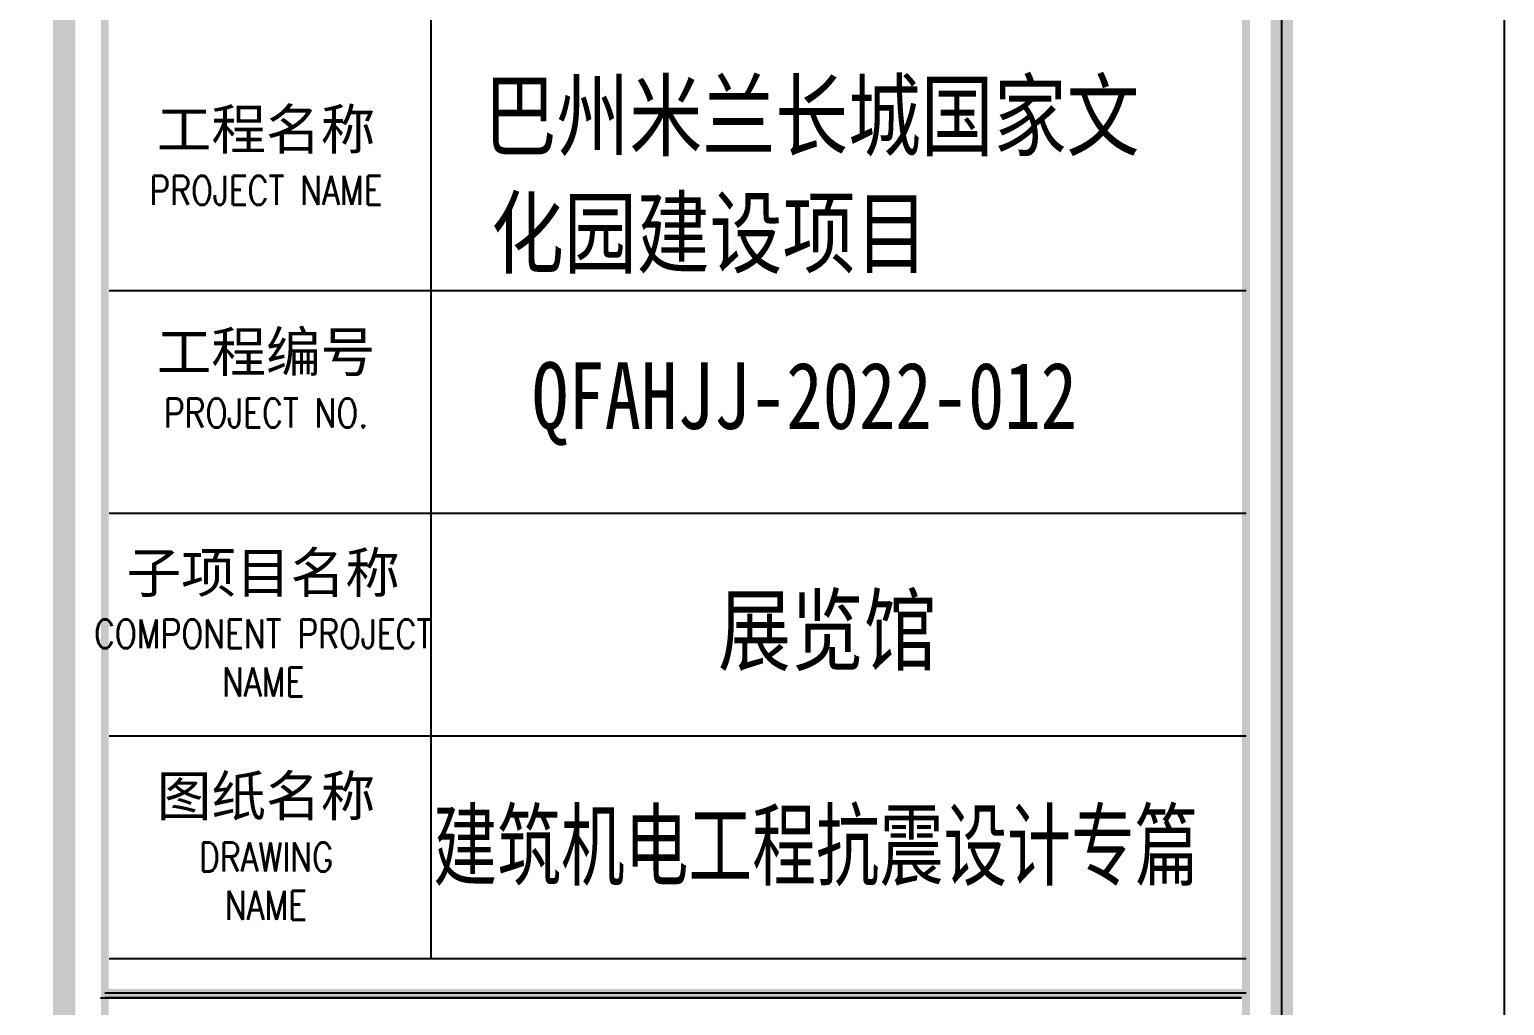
# Model space of a CAD drawing. Extents: x 815029915 to 815825525, y 579155098 to 579748855.
# Drawn here: x 815657206 to 815663833, y 579326001 to 579330385 of the extents above; entities that cross this region are included whole.
import ezdxf
from ezdxf.enums import TextEntityAlignment as Align

# ---------------------------------------------------------------- set-up
doc = ezdxf.new("R2010")
doc.units = 0
doc.header["$LTSCALE"] = 100
doc.header["$MEASUREMENT"] = 0
for name, color, linetype in [('PUB_TITLE', 4, 'Continuous'), ('TK', 7, 'Continuous'), ('zm', 1, 'Continuous')]:
    doc.layers.add(name, color=color, linetype=linetype)
doc.styles.add('-宋体', font='', dxfattribs={"width": 0.8})
doc.styles.add('STYLE2', font='')
doc.styles.add('图签各称', font='')
doc.styles.add('基本字体', font='simplex.shx', dxfattribs={"height": 180, "bigfont": 'hztxt.shx'})
doc.styles.get('-宋体').set_extended_font_data('SimSun')
doc.styles.get('STYLE2').set_extended_font_data('SimHei')
doc.styles.get('图签各称').set_extended_font_data('SimSun')

# ---------------------------------------------------------------- blocks, each defined once
blk = doc.blocks.new('CCIAD-TK-A2-图签')
at = {"layer": 'TK'}
for p, q in [((545.77, 185.398), (545.77, 131.398)), ((531.317, 161.398), (582.387, 161.398)), ((531.317, 151.398), (582.387, 151.398)), ((531.317, 151.398), (582.387, 151.398)), ((531.317, 141.398), (582.387, 141.398)), ((531.317, 141.398), (582.387, 141.398)), ((531.317, 131.398), (582.387, 131.398)), ((582.187, 129.628), (531.117, 129.628))]:
    blk.add_line(p, q, dxfattribs=at)
at = {"layer": 'TK', "color": 0}
for p, q in [((530.917, 129.628), (582.187, 129.628)), ((531.117, 129.855), (582.387, 129.855))]:
    blk.add_line(p, q, dxfattribs=at)
at = {"layer": 'TK'}
for points, const_width in [([(529.286, 10.457), (529.286, 410)], 1), ([(531.117, 129.855), (582.387, 129.855)], 0.347)]:
    blk.add_lwpolyline(points, dxfattribs=dict(at, const_width=const_width))
blk.add_lwpolyline([(529.286, 10.457), (584, 10.457), (584, 410)], dxfattribs=at)
at = {"layer": 'TK', "const_width": 0.347}
blk.add_lwpolyline([(531.117, 185.398), (582.387, 185.398), (582.387, 13.253), (531.117, 13.253)], close=True, dxfattribs=at)
at = {"layer": 'TK', "char_height": 1.8, "attachment_point": 5, "style": '基本字体'}
for s, insert, width in [('{\\fSimHei|b0|i0|c134|p49;工程名称\\fKaiTi_GB2312|b0|i0|c134|p49;\\H1.167x;\\W0.8;\\P\\Fsimplex,hztxt|c134;\\H0.6189x;PROJECT NAME\\H1.3846x; }', (538.359, 167.398), 11.6), ('{\\fSimHei|b0|i0|c134|p49;工程编号\\W0.8;\\P\\Fsimplex,hztxt|c134;\\H0.7222x;PROJECT NO.}', (538.359, 157.398), 11.6), ('{\\fSimHei|b0|i0|c134|p49;子项目名称\\W0.8;\\P\\Fsimplex,hztxt|c134;\\H0.7222x;COMPONENT PROJECT NAME\\H1.385x; }', (538.234, 146.398), 15.60938), ('{\\fSimHei|b0|i0|c134|p49;图纸名称\\W0.8;\\P\\Fsimplex,hztxt|c134;\\H0.7222x;DRAWING \\PNAME }', (538.359, 136.368), 11.6)]:
    blk.add_mtext(s, dxfattribs=dict(at, insert=insert, width=width))
blk = doc.blocks.new('l')
at = {"layer": 'TK'}
blk.add_lwpolyline([(815463677.3, 579451444.5), (815463677.3, 579409444.5), (815547777.3, 579409444.5), (815547777.3, 579451444.5)], close=True, dxfattribs=at)

msp = doc.modelspace()

# ---------------------------------------------------------------- linework, layer by layer
at = {"layer": 'TK'}
msp.add_lwpolyline([(815579733.2, 579355072.2), (815579733.2, 579313072.2), (815663833.2, 579313072.2), (815663833.2, 579355072.2)], close=True, dxfattribs=at)
at = {"layer": 'TK', "const_width": 100}
msp.add_lwpolyline([(815582233.2, 579314117.9), (815582233.2, 579354072.2), (815662833.2, 579354072.2), (815662833.2, 579314117.9)], close=True, dxfattribs=at)

# ---------------------------------------------------------------- block references
at = {"layer": 'TK', "xscale": 100, "yscale": 100, "zscale": 100}
msp.add_blockref('CCIAD-TK-A2-图签', (815604433.2, 579313072.2), dxfattribs=at)
at = {"layer": 'zm', "color": 1}
msp.add_blockref('l', (116055.9, -96372.3), dxfattribs=at)

# ---------------------------------------------------------------- texts
at = {"layer": 'PUB_TITLE', "style": '-宋体', "width": 0.8}
for s, p in [('巴州米兰长城国家文', (815659247, 579329848.3)), ('化园建设项目', (815659280, 579329321.5)), ('展览馆', (815660300.1, 579327536.4, 0))]:
    msp.add_text(s, height=300, dxfattribs=at).set_placement(p)
at = {"layer": 'zm', "ltscale": 10, "style": 'STYLE2', "width": 0.8}
msp.add_text('QFAHJJ-2022-012', height=300, dxfattribs=at).set_placement((815660688.2, 579328705.2), align=Align.MIDDLE)
at = {"layer": 'zm', "color": 1, "style": '图签各称', "width": 0.7}
msp.add_text('建筑机电工程抗震设计专篇', height=300, dxfattribs=at).set_placement((815659021.1, 579326571.2))

doc.saveas('drawing.dxf')
